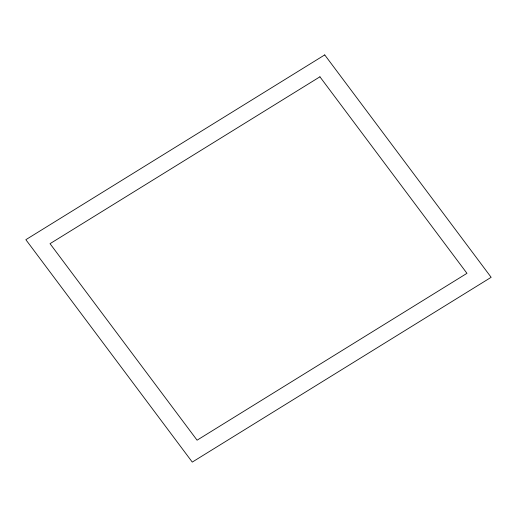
<?xml version="1.0" encoding="UTF-8"?>
<svg xmlns="http://www.w3.org/2000/svg" width="517" height="517" viewBox="0 0 517 517"><rect width="100%" height="100%" fill="white"/><g stroke="black" fill="none" stroke-linecap="round" stroke-linejoin="round"><path stroke-width="0.78" d="M324.728 54.912L25.85 239.694L192.272 462.088L491.15 277.306L324.728 54.912M319.92 76.813L50.033 243.675L197.08 440.187L466.967 273.325L319.92 76.813"/></g></svg>
